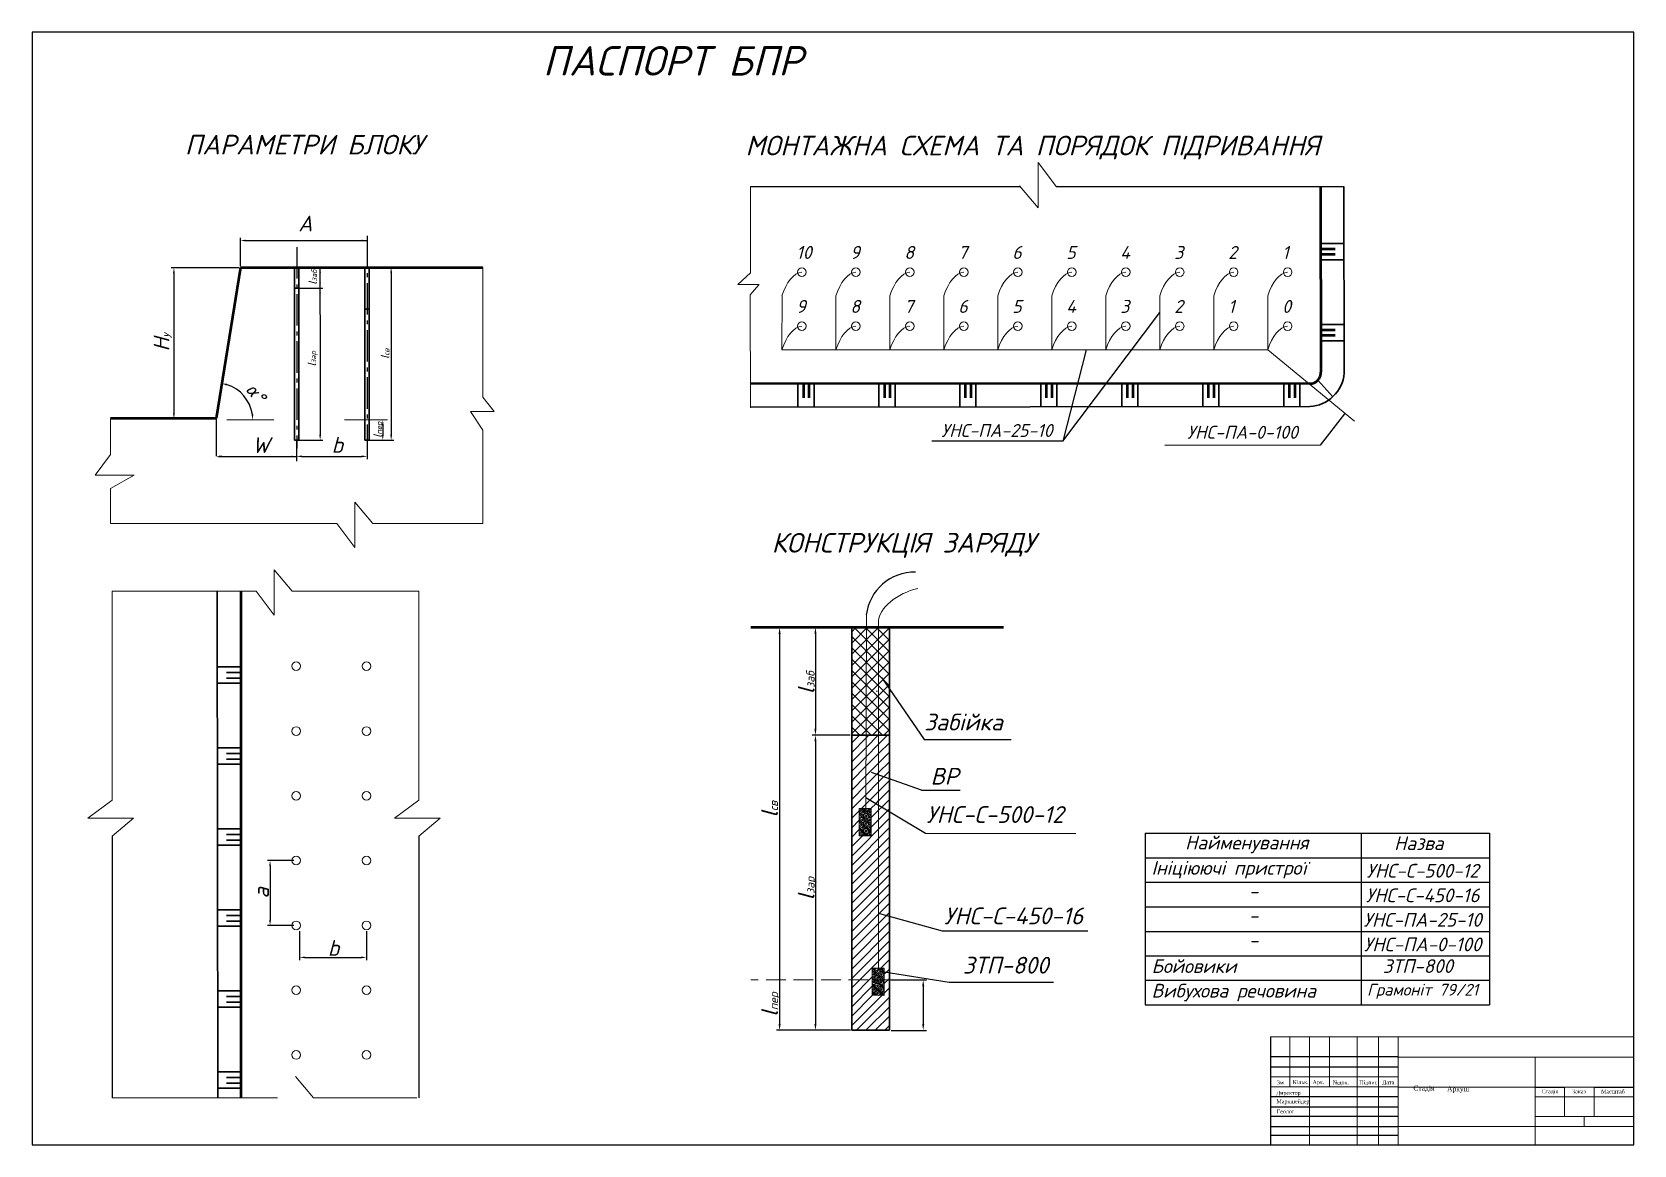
# Paper-space layout 'геол.р (2)' of a CAD drawing. Header units: millimetres. Extents: x 6 to 822, y 2 to 569.
import ezdxf

# ---------------------------------------------------------------- set-up
doc = ezdxf.new("R2010")
doc.units = ezdxf.units.MM
doc.header["$LTSCALE"] = 2
for name, pattern in [('ACAD_ISO03W100', [30, 12, -18]), ('gost5', [7, 5, -2, 0]), ('gost6', [12, 8, -1.5, 1, -1.5])]:
    doc.linetypes.add(name, pattern=pattern)
doc.layers.add('оф2', color=7, linetype='Continuous')
doc.layers.add('ПРОФІЛЬ_БОРТА', color=7, linetype='Continuous')
pattern_1 = [(45, (-1770.1993, -224.3566), (-2.4004225, 2.4004225), [])]
pattern_2 = [(135, (-1770.1993, -224.3566), (-1.920338, -1.920338), []), (135, (-1769.7192, -223.8765), (-1.920338, -1.920338), []), (45, (-1770.1993, -224.3566), (-1.920338, 1.920338), [-0.678942, 0.678942]), (45, (-1770.6794, -223.8765), (-1.920338, 1.920338), [-0.678942, 0.678942]), (45, (-1771.1595, -223.3964), (-1.920338, 1.920338), [0.678942, -0.678942]), (45, (-1771.6396, -222.9163), (-1.920338, 1.920338), [0.678942, -0.678942]), (135, (-1769.239, -223.3964), (-1.920338, -1.920338), [0.678942, -0.678942]), (135, (-1768.759, -222.9163), (-1.920338, -1.920338), [0.678942, -0.678942])]

# ---------------------------------------------------------------- blocks, each defined once
blk = doc.blocks.new('cgbty')
at = {"lineweight": 20}
for p, q in [((1862.39, 557.78), (1856.6, 552.32)), ((1856.58, 552.32), (1866.35, 552.31)), ((1866.33, 552.22), (1862.32, 547.51))]:
    blk.add_line(p, q, dxfattribs=at)

psp = doc.layouts.new('геол.р (2)')

# ---------------------------------------------------------------- hatches: boundary and pattern name
at = {"lineweight": 9}
h = psp.add_hatch(dxfattribs=at)
h.set_pattern_fill('AR-SAND', color=256, scale=1.28304, style=0)
h.set_pattern_definition([(37.5, (-791.245, -193.277), (-2.053, 62.7937), [0, -49.5356, 0, -55.4017, 0, -52.9575]), (7.5, (-791.245, -193.28), (57.6756, 91.9715), [0, -26.7232, 0, -44.6472, 0, -17.1093]), (327.5, (-831.33, -193.277), (101.4875, 0.1844), [0, -16.2946, 0, -58.6606, 0, -76.5847]), (317.5, (-831.33, -193.28), (97.9673, 28.603), [0, -8.1473, 0, -38.4553, 0, -43.9954])])
h.paths.add_polyline_path([(423.11, 232.58), (442.36, 232.58), (442.36, 265.94), (438.29, 265.94), (423.11, 265.94)])
at = {"lineweight": 20}
h = psp.add_hatch(dxfattribs=at)
h.set_pattern_fill('ANSI37', color=256, scale=1.28304, style=0)
h.set_pattern_definition([(45, (-1770.1993, -224.3566), (-2.880507, 2.880507), []), (135, (-1770.1993, -224.3566), (-2.880507, -2.880507), [])])
h.paths.add_polyline_path([(423.11, 210.97), (442.36, 210.97), (442.36, 265.94), (438.29, 265.94), (423.11, 265.94)])
at = {"lineweight": 25}
h = psp.add_hatch(dxfattribs=at)
h.set_pattern_fill('LINE', color=256, scale=1.0692, angle=45, style=0)
h.set_pattern_definition(pattern_1)
h.paths.add_polyline_path([(436.84, 175.42), (430.35, 179.32), (430.33, 173.57), (433.05, 173.57), (433.05, 159.76), (426.97, 159.76), (426.97, 173.57), (430.33, 173.57), (430.44, 210.97), (423.11, 210.97), (423.11, 86.32), (433.63, 86.32), (433.63, 92.31), (436.85, 92.31)])
h.paths.add_polyline_path([(436.84, 190.67), (442.36, 188.71), (442.36, 210.97), (436.84, 210.97)])
h.paths.add_polyline_path([(442.36, 188.71), (436.84, 190.67), (436.84, 175.42), (442.36, 172.1)])
h.paths.add_polyline_path([(433.63, 78.5), (433.63, 86.32), (423.11, 86.32), (423.11, 60.66), (442.06, 60.66), (442.36, 60.95), (442.36, 86.32), (439.71, 86.32), (439.71, 78.5)])
h.paths.add_polyline_path([(436.85, 92.31), (439.71, 92.31), (439.71, 90.4), (442.36, 89.98), (442.36, 172.1), (436.84, 175.42)])
h.paths.add_polyline_path([(442.36, 89.98), (439.71, 90.4), (439.71, 86.32), (442.36, 86.32)])
h = psp.add_hatch(dxfattribs=at)
h.set_pattern_fill('LINE', color=256, scale=1.0692, angle=45, style=0)
h.set_pattern_definition(pattern_1)
h.paths.add_polyline_path([(436.84, 210.97), (430.44, 210.97), (430.35, 179.32), (436.84, 175.42)])
h = psp.add_hatch(dxfattribs=at)
h.set_pattern_fill('BOX', color=256, scale=0.10692, angle=45, style=0)
h.set_pattern_definition(pattern_2)
h.paths.add_polyline_path([(433.05, 173.57), (426.97, 173.57), (426.97, 159.76), (433.05, 159.76)])
h = psp.add_hatch(dxfattribs=at)
h.set_pattern_fill('BOX', color=256, scale=0.10692, angle=45, style=0)
h.set_pattern_definition(pattern_2)
h.paths.add_polyline_path([(439.71, 86.32), (433.63, 86.32), (433.63, 78.5), (439.71, 78.5)])
h.paths.add_polyline_path([(439.71, 86.32), (439.71, 92.31), (433.63, 92.31), (433.63, 86.32)])

# ---------------------------------------------------------------- linework, layer by layer
at = {"lineweight": 20}
for p, q in [((518.06, 479.62), (518.06, 502.75)), ((518.07, 502.76), (527.38, 490.28)), ((371.59, 490.47), (371.6, 446.55)), ((508.62, 490.83), (518.06, 479.62)), ((235.22, 449.27), (235.22, 383.13)), ((371.48, 435.24), (371.64, 377.75)), ((387.62, 434.75), (387.56, 407.24)), ((415.07, 434.75), (415.06, 407.24)), ((442.57, 434.76), (442.56, 407.24)), ((470.07, 434.77), (470.06, 407.24)), ((497.57, 434.78), (497.56, 407.24)), ((525.07, 434.79), (525.06, 407.24)), ((552.57, 434.8), (552.56, 407.24)), ((580.07, 434.8), (580.06, 407.24)), ((607.57, 434.81), (607.56, 407.24)), ((635.1, 434.82), (635.09, 407.28)), ((387.58, 407.27), (635.1, 407.24)), ((635.06, 407.25), (679.24, 370.91)), ((241.01, 375.9), (228.95, 375.9)), ((228.95, 375.9), (235.22, 366.27)), ((235.22, 383.13), (241.01, 375.9)), ((45.51, 353.98), (45.51, 372.26)), ((235.22, 366.27), (235.22, 318.8)), ((37.8, 343.38), (45.51, 353.98)), ((57.57, 343.38), (37.8, 343.38)), ((45.51, 336.63), (57.57, 343.38)), ((45.51, 318.8), (45.51, 336.63)), ((179.11, 318.8), (169.95, 329.65)), ((169.95, 329.65), (169.95, 306.51)), ((160.78, 318.8), (45.51, 318.8)), ((169.95, 306.51), (160.78, 318.8)), ((235.22, 318.8), (179.11, 318.8)), ((138.12, 284.38), (128.96, 295.22)), ((128.96, 295.22), (128.96, 272.09)), ((46.37, 225.09), (46.37, 284.38)), ((119.8, 284.38), (46.37, 284.38)), ((128.96, 272.09), (119.8, 284.38)), ((173.15, 284.38), (138.12, 284.38)), ((202.6, 284.38), (173.15, 284.38)), ((202.6, 225.09), (202.6, 284.38)), ((46.36, 177.9), (46.37, 225.09)), ((202.59, 177.9), (202.6, 225.09)), ((34.08, 168.74), (46.37, 177.9)), ((190.3, 168.74), (202.59, 177.9)), ((57.21, 168.74), (34.08, 168.74)), ((46.37, 159.58), (57.21, 168.74)), ((213.44, 168.74), (190.3, 168.74)), ((202.59, 159.58), (213.44, 168.74)), ((149.04, 26.19), (139.87, 37.04)), ((130.71, 26.19), (46.34, 26.19)), ((174.14, 26.19), (149.04, 26.19)), ((201.53, 26.19), (174.14, 26.19))]:
    psp.add_line(p, q, dxfattribs=at)
at = {"lineweight": 25}
for p, q in [((371.59, 490.47), (508.92, 490.47)), ((527.23, 490.47), (673.83, 490.46)), ((111.72, 449.91), (111.72, 464.31)), ((114.47, 462.93), (176.18, 462.93)), ((110.85, 449.06), (76.49, 449.06)), ((142.12, 449.25), (153.74, 449.25)), ((152.31, 425.23), (152.31, 449.25)), ((176.98, 449.27), (189.91, 449.27)), ((77.87, 446.31), (77.87, 374.87)), ((188.53, 446.52), (188.53, 364.01)), ((141.18, 438.72), (153.73, 438.72)), ((152.36, 425.17), (152.36, 364.02)), ((530.68, 360.77), (580.01, 426.31)), ((542.48, 407.26), (530.67, 360.78)), ((98.48, 372.12), (76.49, 372.12)), ((184.27, 368.93), (184.27, 363.98)), ((674.17, 374.75), (661.8, 358.73)), ((141.09, 361.27), (153.73, 361.27)), ((176.94, 361.26), (189.91, 361.26)), ((530.67, 360.78), (463.9, 360.78)), ((100.51, 352.89), (140.41, 352.89)), ((661.8, 358.73), (582.58, 358.54)), ((422.3, 265.8), (384.8, 265.8)), ((386.4, 262.59), (386.4, 63.89)), ((422.4, 265.91), (403.04, 265.91)), ((404.64, 262.7), (404.64, 214.25)), ((438.52, 240.26), (460.08, 208.83)), ((422.4, 211.04), (403.04, 211.04)), ((422.31, 211.06), (403.05, 211.06)), ((404.65, 207.85), (404.65, 63.86)), ((460.08, 208.83), (504.36, 208.83)), ((458.76, 182.91), (433.13, 191.98)), ((458.76, 182.91), (478.44, 182.91)), ((430.35, 179.32), (460.75, 161.05)), ((46.37, 159.58), (46.34, 26.19)), ((202.59, 159.58), (202.56, 26.19)), ((460.75, 161.05), (537.36, 160.98)), ((139.02, 147.12), (125.46, 147.12)), ((126.84, 144.37), (126.84, 116.85)), ((437.34, 120.19), (469.13, 111.32)), ((138.97, 114.1), (125.46, 114.1)), ((141.88, 111.23), (141.88, 96.41)), ((175.98, 111.21), (175.98, 96.41)), ((469.13, 111.32), (543.45, 111.32)), ((144.63, 97.79), (173.23, 97.79)), ((438.69, 90.56), (472.81, 85.14)), ((443.11, 86.32), (461.15, 86.32)), ((459.55, 83.12), (459.55, 63.83)), ((472.81, 85.14), (525.87, 85.14)), ((422.43, 60.69), (384.8, 60.69)), ((422.25, 60.65), (403.05, 60.65)), ((443.15, 60.62), (461.15, 60.62))]:
    psp.add_line(p, q, dxfattribs=at)
at = {"lineweight": 50}
for p, q in [((661.99, 490.47), (662.05, 395.98)), ((662.05, 458.79), (669.35, 458.79)), ((111.73, 449.26), (99.35, 372.26)), ((111.73, 449.26), (235.22, 449.27)), ((662.05, 455.95), (669.35, 455.95)), ((662.05, 417.54), (669.35, 417.54)), ((662.05, 414.7), (669.35, 414.7)), ((371.61, 390.22), (656.45, 390.11)), ((398.5, 390.11), (398.5, 382.81)), ((401.33, 390.11), (401.33, 382.81)), ((439.75, 390.11), (439.75, 382.81)), ((442.58, 390.11), (442.58, 382.81)), ((481, 390.11), (481, 382.81)), ((483.83, 390.11), (483.83, 382.81)), ((522.25, 390.11), (522.25, 382.81)), ((525.08, 390.11), (525.08, 382.81)), ((563.5, 390.11), (563.5, 382.81)), ((566.33, 390.11), (566.33, 382.81)), ((604.75, 390.11), (604.75, 382.81)), ((607.58, 390.11), (607.58, 382.81)), ((646, 390.11), (646, 382.81)), ((648.83, 390.11), (648.83, 382.81)), ((99.36, 372.26), (45.51, 372.26)), ((111.9, 284.38), (111.9, 26.19)), ((371.71, 265.94), (438.29, 265.94)), ((438.29, 265.94), (500.49, 265.94))]:
    psp.add_line(p, q, dxfattribs=at)
at = {"lineweight": 30}
for p, q in [((674.04, 395.38), (673.83, 490.47)), ((662.05, 461.38), (674.04, 461.38)), ((662.05, 461.38), (674.05, 461.38)), ((139.23, 449.26), (139.23, 361.26)), ((141.42, 361.26), (141.43, 449.26)), ((175.12, 449.26), (175.12, 361.26)), ((177.32, 361.26), (177.32, 449.26)), ((662.05, 453.13), (674.04, 453.13)), ((662.05, 453.13), (674.05, 453.13)), ((141.43, 438.72), (139.23, 438.72)), ((175.12, 427.96), (177.32, 427.96)), ((662.05, 420.13), (674.04, 420.13)), ((662.05, 420.13), (674.05, 420.13)), ((662.05, 411.88), (674.04, 411.88)), ((662.05, 411.88), (674.05, 411.88)), ((660.63, 391.76), (668.21, 383.39)), ((395.68, 390.11), (395.68, 378.12)), ((395.68, 390.11), (395.68, 378.11)), ((403.93, 390.11), (403.93, 378.12)), ((403.93, 390.11), (403.93, 378.11)), ((436.93, 390.11), (436.93, 378.12)), ((436.93, 390.11), (436.93, 378.11)), ((445.18, 390.11), (445.18, 378.12)), ((445.18, 390.11), (445.18, 378.11)), ((478.18, 390.11), (478.18, 378.12)), ((478.18, 390.11), (478.18, 378.11)), ((486.43, 390.11), (486.43, 378.12)), ((486.43, 390.11), (486.43, 378.11)), ((519.43, 390.11), (519.43, 378.12)), ((519.43, 390.11), (519.43, 378.11)), ((527.68, 390.11), (527.68, 378.12)), ((527.68, 390.11), (527.68, 378.11)), ((560.68, 390.11), (560.68, 378.12)), ((560.68, 390.11), (560.68, 378.11)), ((568.93, 390.11), (568.93, 378.12)), ((568.93, 390.11), (568.93, 378.11)), ((601.93, 390.11), (601.93, 378.12)), ((601.93, 390.11), (601.93, 378.11)), ((610.18, 390.11), (610.18, 378.12)), ((610.18, 390.11), (610.18, 378.11)), ((643.18, 390.11), (643.18, 378.12)), ((643.18, 390.11), (643.18, 378.12)), ((643.18, 390.11), (643.18, 378.11)), ((651.43, 390.11), (651.43, 378.12)), ((371.64, 378.06), (656.45, 378.37)), ((139.23, 361.26), (141.43, 361.26)), ((175.12, 361.26), (177.32, 361.26)), ((99.96, 284.38), (100.17, 26.19)), ((423.11, 265.94), (423.11, 60.66)), ((442.36, 60.66), (442.36, 265.94)), ((111.9, 245.72), (99.9, 245.72)), ((111.9, 245.72), (99.91, 245.72)), ((111.9, 237.47), (99.9, 237.47)), ((111.9, 237.47), (99.91, 237.47)), ((111.9, 242.9), (104.6, 242.9)), ((111.9, 240.06), (104.6, 240.06)), ((111.9, 204.47), (99.9, 204.47)), ((111.9, 204.47), (99.91, 204.47)), ((423.11, 210.97), (442.36, 210.97)), ((111.9, 196.22), (99.9, 196.22)), ((111.9, 196.22), (99.91, 196.22)), ((111.9, 201.65), (104.6, 201.65)), ((111.9, 198.81), (104.6, 198.81)), ((111.9, 163.22), (99.9, 163.22)), ((111.9, 163.22), (99.91, 163.22)), ((111.9, 160.4), (104.6, 160.4)), ((111.9, 157.56), (104.6, 157.56)), ((111.9, 154.97), (99.9, 154.97)), ((111.9, 154.97), (99.91, 154.97)), ((111.9, 121.97), (99.9, 121.97)), ((111.9, 121.97), (99.91, 121.97)), ((111.9, 119.15), (104.6, 119.15)), ((111.9, 116.31), (104.6, 116.31)), ((111.9, 113.72), (99.9, 113.72)), ((111.9, 113.72), (99.91, 113.72)), ((111.9, 80.72), (99.9, 80.72)), ((111.9, 80.72), (99.91, 80.72)), ((111.9, 77.9), (104.6, 77.9)), ((111.9, 75.06), (104.6, 75.06)), ((111.9, 72.47), (99.9, 72.47)), ((111.9, 72.47), (99.91, 72.47)), ((423.11, 60.66), (442.36, 60.66)), ((111.9, 39.47), (99.9, 39.47)), ((111.9, 39.47), (99.91, 39.47)), ((111.9, 39.47), (99.91, 39.47)), ((111.9, 36.65), (104.6, 36.65)), ((111.9, 33.81), (104.6, 33.81)), ((111.9, 31.22), (99.91, 31.22))]:
    psp.add_line(p, q, dxfattribs=at)
at = {"linetype": 'gost6', "lineweight": 25}
for p, q in [((176.31, 465.29), (176.25, 351.43)), ((140.54, 459.61), (140.38, 350.56))]:
    psp.add_line(p, q, dxfattribs=at)
at = {"linetype": 'ByBlock', "lineweight": 25}
for p, q in [((99.38, 372.13), (99.38, 353.08)), ((140.38, 361.66), (140.38, 351.63)), ((140.38, 361.27), (140.38, 351.63)), ((176.25, 361.32), (176.25, 351.63)), ((143.13, 353.01), (173.5, 353.01))]:
    psp.add_line(p, q, dxfattribs=at)
at = {"linetype": 'ACAD_ISO03W100', "lineweight": 20}
psp.add_line((104.74, 371.56), (186.59, 371.68), dxfattribs=at)
at = {"lineweight": 9}
for p, q in [((430.33, 173.54), (430.61, 272.44)), ((436.85, 92.35), (436.83, 269.33)), ((430.33, 173.54), (430.33, 173.54)), ((442.06, 60.66), (442.36, 60.95))]:
    psp.add_line(p, q, dxfattribs=at)
at = {"color": 0}
for p, q in [((572.61, 161.12), (747.95, 161.12)), ((572.61, 161.12), (572.61, 73.64)), ((682.56, 161.12), (682.56, 73.64)), ((747.95, 161.12), (747.95, 73.64)), ((572.61, 148.59), (747.95, 148.59)), ((572.61, 136.06), (747.95, 136.06)), ((572.61, 123.59), (747.95, 123.59)), ((572.61, 111.06), (747.95, 111.06)), ((572.61, 98.59), (747.95, 98.59)), ((572.61, 86.12), (747.95, 86.12)), ((572.61, 73.64), (747.95, 73.64))]:
    psp.add_line(p, q, dxfattribs=at)
at = {"linetype": 'gost5', "lineweight": 20}
psp.add_line((459.55, 86.32), (371.71, 86.32), dxfattribs=at)
at = {"lineweight": 18}
for p, q in [((821.45, 57.36), (636.42, 57.36)), ((646.34, 57.25), (646.34, 31.84)), ((656.34, 2.26), (656.34, 57.28)), ((666.56, 31.84), (666.56, 57.25)), ((680.68, 57.28), (680.68, 2.25)), ((691.42, 2.25), (691.42, 57.24)), ((701.43, 57.24), (701.43, 2.25)), ((701.14, 47.05), (821.27, 47.05)), ((771.19, 2.26), (771.19, 47.09)), ((701.37, 36.88), (636.33, 36.88)), ((636.33, 31.79), (701.37, 31.79)), ((701.57, 31.77), (821.05, 31.77)), ((821.28, 26.72), (771.19, 26.72)), ((786.16, 31.75), (786.16, 16.79)), ((801.27, 16.79), (801.27, 31.75)), ((701.78, 11.59), (821.4, 11.59))]:
    psp.add_line(p, q, dxfattribs=at)
for p, q in [((636.42, 57.36), (636.42, 2.65)), ((701.37, 47.08), (636.33, 47.08)), ((636.33, 41.98), (701.37, 41.98)), ((701.37, 26.69), (636.33, 26.69)), ((771.19, 31.75), (786.16, 31.75)), ((801.27, 31.75), (821.28, 31.75)), ((636.33, 21.71), (701.37, 21.71)), ((701.37, 16.73), (636.33, 16.73)), ((636.33, 11.63), (701.37, 11.63)), ((636.33, 7.23), (701.37, 7.23))]:
    psp.add_line(p, q)
at = {"lineweight": 9}
for points in [[(426.97, 173.57), (433.05, 173.57), (433.05, 159.76), (426.97, 159.76)], [(433.63, 92.31), (439.71, 92.31), (439.71, 78.5), (433.63, 78.5)]]:
    psp.add_lwpolyline(points, close=True, dxfattribs=at)
at = {"lineweight": 20}
for centre in [(397.69, 446.86), (425.19, 446.86), (452.69, 446.86), (480.19, 446.86), (507.69, 446.86), (535.19, 446.86), (562.69, 446.86), (590.19, 446.86), (617.69, 446.86), (645.19, 446.86), (397.69, 419.36), (425.19, 419.36), (452.69, 419.36), (480.19, 419.36), (507.69, 419.36), (535.19, 419.36), (562.69, 419.36), (590.19, 419.36), (617.69, 419.36), (645.19, 419.36), (140.09, 246.1), (175.98, 246.1), (140.09, 213.1), (175.98, 213.1), (140.09, 180.1), (175.98, 180.1), (140.09, 147.1), (175.98, 147.1), (140.09, 114.1), (175.98, 114.1), (140.09, 81.1), (175.98, 81.1), (140.09, 48.1), (175.98, 48.1)]:
    psp.add_circle(centre, 2.2, dxfattribs=at)
at = {"lineweight": 50}
psp.add_arc((656.76, 395.42), 5.32, 266.661, 6.0344, dxfattribs=at)
at = {"lineweight": 30}
psp.add_arc((655.47, 396.99), 18.64, 273.00237, 355.05456, dxfattribs=at)
at = {"lineweight": 25}
for centre, radius, start, end in [((99.25, 371.57), 18.8, 8.49931, 72.48607), ((455.09, 269.32), 24.72, 88.70347, 173.26296)]:
    psp.add_arc(centre, radius, start, end, dxfattribs=at)
at = {"lineweight": 20, "extrusion": (0, 0, -1)}
for centre in [(397.66, 423.13), (425.16, 423.13), (452.66, 423.13), (480.16, 423.13), (507.66, 423.13), (535.16, 423.13), (562.66, 423.13), (590.16, 423.13), (617.66, 423.13), (645.16, 423.13), (397.66, 395.63), (425.16, 395.63), (452.66, 395.63), (480.16, 395.63), (507.66, 395.63), (535.16, 395.63), (562.66, 395.63), (590.16, 395.63), (617.66, 395.63), (645.16, 395.63)]:
    psp.add_ellipse(centre, major_axis=(0.92, 23.76), ratio=0.502035, start_param=-1.079706, end_param=-0.074475, dxfattribs=at)
at = {"lineweight": 9}
psp.add_ellipse((454.3, 274.98), major_axis=(17.02, 7.77), ratio=0.504785, start_param=1.204868, end_param=2.915719, dxfattribs=at)
at = {"lineweight": 25}
for points in [[(114.47, 463.39), (114.47, 462.47), (111.72, 462.93)], [(173.56, 463.39), (173.56, 462.47), (176.31, 462.93)], [(77.41, 446.31), (78.33, 446.31), (77.87, 449.06)], [(151.85, 446.5), (152.77, 446.5), (152.31, 449.25)], [(188.07, 446.52), (188.99, 446.52), (188.53, 449.27)], [(151.85, 441.47), (152.77, 441.47), (152.31, 438.72)], [(151.85, 435.98), (152.77, 435.98), (152.31, 438.73)], [(104.8, 389.06), (105.01, 389.95), (102.23, 390.14)], [(77.41, 374.87), (78.33, 374.87), (77.87, 372.12)], [(118.3, 374.39), (117.39, 374.32), (118.05, 371.61)], [(183.81, 368.93), (184.73, 368.93), (184.27, 371.68)], [(151.9, 364.02), (152.82, 364.02), (152.36, 361.27)], [(183.81, 363.98), (184.73, 363.98), (184.27, 361.23)], [(188.07, 364.01), (188.99, 364.01), (188.53, 361.26)], [(385.86, 262.59), (386.93, 262.59), (386.4, 265.8)], [(404.11, 262.7), (405.18, 262.7), (404.64, 265.91)], [(404.11, 214.25), (405.18, 214.25), (404.64, 211.04)], [(404.11, 207.85), (405.18, 207.85), (404.65, 211.06)], [(126.38, 144.37), (127.3, 144.37), (126.84, 147.12)], [(126.38, 116.85), (127.3, 116.85), (126.84, 114.1)], [(144.63, 98.24), (144.63, 97.33), (141.88, 97.79)], [(173.23, 98.24), (173.23, 97.33), (175.98, 97.79)], [(459.02, 83.12), (460.08, 83.12), (459.55, 86.32)], [(385.86, 63.89), (386.93, 63.89), (386.4, 60.69)], [(404.11, 63.86), (405.18, 63.86), (404.65, 60.65)], [(459.02, 63.83), (460.08, 63.83), (459.55, 60.62)]]:
    psp.add_solid(points, dxfattribs=at)
at = {"linetype": 'ByBlock', "lineweight": 25}
for points in [[(102.11, 353.49), (102.11, 352.57), (99.36, 353.03)], [(137.63, 353.36), (137.63, 352.44), (140.38, 352.9)], [(143.13, 353.47), (143.13, 352.55), (140.38, 353.01)], [(173.5, 353.47), (173.5, 352.55), (176.25, 353.01)]]:
    psp.add_solid(points, dxfattribs=at)
at = {"layer": 'оф2', "linetype": 'Continuous', "lineweight": 18, "flags": 128}
for points in [[(771.13, 16.77), (821.28, 16.7)], [(796.28, 16.73), (796.29, 11.63)]]:
    psp.add_lwpolyline(points, dxfattribs=at)
at = {"layer": 'ПРОФІЛЬ_БОРТА'}
psp.add_lwpolyline([(5.59, 569.15), (5.59, 2.27), (821.59, 2.27), (821.59, 569.15)], close=True, dxfattribs=at)

# ---------------------------------------------------------------- block references
at = {"lineweight": 25, "xscale": 1.1, "yscale": 1.1, "zscale": 1.1}
psp.add_blockref('cgbty', (-1677.08, -167.01), dxfattribs=at)

# ---------------------------------------------------------------- texts
at = {"color": 0, "lineweight": 20, "insert": (265.8, 561.98), "char_height": 15, "width": 143.7751, "attachment_point": 1}
psp.add_mtext('{\\fISOCPEUR|b0|i1|c204|p34;ПАСПОРТ\\fISOCPEUR|b0|i1|c0|p34; \\fISOCPEUR|b0|i1|c204|p34;БПР}', dxfattribs=at)
at = {"color": 0, "lineweight": 25, "char_height": 10, "attachment_point": 1}
for s, insert, width in [('{\\fISOCPEUR|b0|i1|c204|p34;ПАРАМЕТРИ БЛОКУ}', (83.45, 516.79), 196.656), ('{\\fISOCPEUR|b0|i1|c204|p34;МОНТАЖНА СХЕМА\\fISOCPEUR|b0|i1|c0|p34; \\fISOCPEUR|b0|i1|c204|p34;ТА\\fISOCPEUR|b0|i1|c0|p34; \\fISOCPEUR|b0|i1|c204|p34;ПОРЯДОК ПІДРИВАННЯ}', (369.01, 516.32), 315.1124), ('{\\fISOCPEUR|b0|i1|c204|p34;КОНСТРУКЦІЯ ЗАРЯДУ}', (382.33, 313.99), 196.656)]:
    psp.add_mtext(s, dxfattribs=dict(at, insert=insert, width=width))
at = {"lineweight": 25, "attachment_point": 1}
for s, insert, char_height, width in [('{\\fISOCPEUR|b0|i1|c0|p34;A}', (141.21, 475.59), 8, 9.9456), ('{\\fISOCPEUR|b0|i1|c0|p34;10}', (394.91, 460.18), 6.6, 10.8345), ('{\\fISOCPEUR|b0|i1|c0|p34;9}', (422.41, 460.18), 6.6, 10.8345), ('{\\fISOCPEUR|b0|i1|c0|p34;8}', (449.91, 460.18), 6.6, 10.8345), ('{\\fISOCPEUR|b0|i1|c0|p34;7}', (477.41, 460.18), 6.6, 10.8345), ('{\\fISOCPEUR|b0|i1|c0|p34;6}', (504.91, 460.18), 6.6, 10.8345), ('{\\fISOCPEUR|b0|i1|c0|p34;5}', (532.41, 460.18), 6.6, 10.8345), ('{\\fISOCPEUR|b0|i1|c0|p34;4}', (559.91, 460.18), 6.6, 10.8345), ('{\\fISOCPEUR|b0|i1|c0|p34;3}', (587.41, 460.18), 6.6, 10.8345), ('{\\fISOCPEUR|b0|i1|c0|p34;2}', (614.91, 460.18), 6.6, 10.8345), ('{\\fISOCPEUR|b0|i1|c0|p34;1}', (642.41, 460.18), 6.6, 10.8345), ('{\\fISOCPEUR|b0|i1|c0|p34;9}', (394.91, 432.68), 6.6, 10.8345), ('{\\fISOCPEUR|b0|i1|c0|p34;8}', (422.41, 432.68), 6.6, 10.8345), ('{\\fISOCPEUR|b0|i1|c0|p34;7}', (449.91, 432.68), 6.6, 10.8345), ('{\\fISOCPEUR|b0|i1|c0|p34;6}', (477.41, 432.68), 6.6, 10.8345), ('{\\fISOCPEUR|b0|i1|c0|p34;5}', (504.91, 432.68), 6.6, 10.8345), ('{\\fISOCPEUR|b0|i1|c0|p34;4}', (532.41, 432.68), 6.6, 10.8345), ('{\\fISOCPEUR|b0|i1|c0|p34;3}', (559.91, 432.68), 6.6, 10.8345), ('{\\fISOCPEUR|b0|i1|c0|p34;2}', (587.41, 432.68), 6.6, 10.8345), ('{\\fISOCPEUR|b0|i1|c0|p34;1}', (614.91, 432.68), 6.6, 10.8345), ('{\\fISOCPEUR|b0|i1|c0|p34;0}', (642.41, 432.68), 6.6, 10.8345), ('{\\fTimes New Roman|b1|i0|c204|p18;\\P\\fISOCPEUR|b1|i1|c204|p34;\\H2.4x;УНС-ПА-\\fISOCPEUR|b1|i1|c0|p34;25-1\\fISOCPEUR|b0|i1|c204|p34;0}', (468.77, 374.08), 2.75, 59.4034), ('{\\fTimes New Roman|b1|i0|c204|p18;\\P\\fISOCPEUR|b1|i1|c204|p34;\\H2.4x;УНС-ПА-0\\fISOCPEUR|b1|i1|c0|p34;-1\\fISOCPEUR|b1|i1|c204|p34;0\\fISOCPEUR|b0|i1|c204|p34;0}', (593.99, 373.17), 2.75, 66.625), ('{\\fISOCPEUR|b0|i1|c0|p34;W}', (117.72, 362.73), 8, 3.2871), ('{\\fTimes New Roman|b0|i0|c204|p18;\\P\\fISOCPEUR|b0|i1|c204|p34;\\H3.2x;Заб\\fISOCPEUR|b0|i1|c0|p34;i\\fISOCPEUR|b0|i1|c204|p34;йка}', (460.08, 226.4), 2.673, 47.6343), ('{\\fISOCPEUR|b0|i1|c204|p34;ВР}', (463.31, 194.33), 8.5536, 30.3467), ('{\\fTimes New Roman|b1|i0|c204|p18;\\P\\fISOCPEUR|b1|i1|c204|p34;\\H3.2x;УНС-С-50\\fISOCPEUR|b0|i1|c204|p34;0\\fISOCPEUR|b0|i1|c0|p34;-12}', (461.23, 179.3), 2.673, 78.1094), ('{\\fISOCPEUR|b1|i1|c204|p34;УНС-С-450\\fISOCPEUR|b1|i1|c0|p34;-16}', (470.27, 123.2), 8.5536, 76.2629), ('{\\fTimes New Roman|b0|i0|c0|p18;\\P\\fISOCPEUR|b0|i1|c204|p34;\\H1.333x;ЗТП-800}', (479.74, 108.78), 6.4152, 64.7551)]:
    psp.add_mtext(s, dxfattribs=dict(at, insert=insert, char_height=char_height, width=width))
at = {"lineweight": 25, "attachment_point": 5}
for s, insert, char_height, rotation in [('{\\fISOCPEUR|b0|i1|c204|p34;\\C0;l\\H0.625x;заб}', (148.49, 444.22), 4.4, 90), ('{\\fISOCPEUR|b0|i1|c204|p34;\\C0;Н\\H0.5x;у}', (72.1, 411.09), 8, 90), ('{\\fISOCPEUR|b0|i1|c204|p34;\\C0;l\\H0.625x;св}', (185.41, 405.26), 4.4, 90), ('{\\fISOCPEUR|b0|i1|c204|p34;\\C0;l\\H0.625x;зар}', (148.49, 402.66), 4.4, 90), ('{\\fISOCPEUR|b0|i1|c161|p34;α\\fISOCPEUR|b0|i1|c204|p34;°}', (119.56, 385.45), 6.6, 310.49269), ('{\\fISOCPEUR|b0|i1|c204|p34;\\C0;l\\H0.625x;пер}', (181.98, 366.46), 4.4, 90), ('{\\fISOCPEUR|b0|i1|c204|p34;\\H1.818x;\\C0;l\\H0.5001x;заб}', (399.94, 237.69), 4.7045, 90), ('{\\fISOCPEUR|b0|i1|c204|p34;\\C0;l\\H0.5001x;св}', (381.27, 173.23), 8.5527, 90), ('{\\fISOCPEUR|b0|i1|c204|p34;\\C0;l\\H0.5x;зар}', (400.5, 132.8), 8.5536, 90), ('{\\fISOCPEUR|b0|i1|c0|p34;a}', (122.33, 130.64), 8, 90), ('{\\fISOCPEUR|b0|i1|c204|p34;\\C0;l\\H0.5x;пер}', (381.92, 73.74), 8.5536, 90)]:
    psp.add_mtext(s, dxfattribs=dict(at, insert=insert, char_height=char_height, rotation=rotation))
at = {"linetype": 'ByBlock', "lineweight": 25, "insert": (161.14, 358.84), "char_height": 8, "attachment_point": 5}
psp.add_mtext('{\\fISOCPEUR|b0|i1|c0|p34;b}', dxfattribs=at)
at = {"color": 0}
for s, insert, char_height, width, attachment_point in [('{\\fISOCPEUR|b0|i1|c204|p34;Найменування}', (592.95, 159.77), 7, 17.0723, 1), ('{\\fISOCPEUR|b0|i1|c204|p34;Назва}', (699.42, 159.45), 7, 20.6947, 1), ('{\\fISOCPEUR|b0|i1|c204|p34;Ініціюючі пристрої }', (575.88, 146.91), 7, 104.9077, 1), ('{\\fISOCPEUR|b0|i1|c204|p34;УНС-С-500-12}', (713.95, 145.43), 7, 62.7812, 2), ('{\\fISOCPEUR|b0|i1|c0|p34;-\\fISOCPEUR|b0|i1|c204|p34; }', (627.84, 135.05), 7, 104.9077, 2), ('{\\fISOCPEUR|b0|i1|c204|p34;УНС-С-450-16}', (713.95, 132.9), 7, 62.7812, 2), ('{\\fISOCPEUR|b0|i1|c0|p34;-\\fISOCPEUR|b0|i1|c204|p34; }', (627.84, 122.58), 7, 104.9077, 2), ('{\\fISOCPEUR|b0|i1|c204|p34;УНС-ПА-25-10}', (713.95, 120.43), 7, 62.7812, 2), ('{\\fISOCPEUR|b0|i1|c0|p34;-\\fISOCPEUR|b0|i1|c204|p34; }', (627.84, 110.05), 7, 104.9077, 2), ('{\\fISOCPEUR|b0|i1|c204|p34;УНС-ПА-\\fISOCPEUR|b0|i1|c0|p34;0\\fISOCPEUR|b0|i1|c204|p34;-10\\fISOCPEUR|b0|i1|c0|p34;0}', (713.95, 107.9), 7, 65.0298, 2), ('{\\fISOCPEUR|b0|i1|c204|p34;Бойовики}', (575.88, 96.86), 7, 104.9077, 1), ('{\\fISOCPEUR|b0|i1|c204|p34;ЗТП-800}', (693.64, 96.86), 7, 51.6984, 1), ('{\\fISOCPEUR|b0|i1|c204|p34;Вибухова речовина}', (575.88, 84.33), 7, 104.9077, 1), ('{\\fISOCPEUR|b0|i1|c204|p34;Грамоніт 79/21}', (713.95, 84.33), 6, 62.7812, 2)]:
    psp.add_mtext(s, dxfattribs=dict(at, insert=insert, char_height=char_height, width=width, attachment_point=attachment_point))
at = {"lineweight": 25, "insert": (159.22, 102.61), "char_height": 8, "attachment_point": 5}
psp.add_mtext('{\\fISOCPEUR|b0|i1|c0|p34;b}', dxfattribs=at)
at = {"lineweight": 20, "attachment_point": 1}
for s, insert, char_height, width in [('{\\fTimes New Roman|b0|i0|c204|p18;3м}', (639.71, 35.11), 2, 13.0726), ('{\\fTimes New Roman|b0|i0|c204|p18;\\C7;Кільк.}', (647.77, 35.26), 2, 13.0726), ('{\\fTimes New Roman|b0|i0|c204|p18;\\C7;Арк.}', (657.85, 35.24), 2, 13.0726), ('{\\fTimes New Roman|b0|i0|c204|p18;\\C7;№док.}', (668.17, 35.13), 2, 13.0726), ('{\\fTimes New Roman|b0|i0|c204|p18;\\C7;Підпис}', (681.62, 35.11), 2, 13.0726), ('{\\fTimes New Roman|b0|i0|c204|p18;\\C7;Дата}', (693.37, 35.21), 2, 13.0726), ('{\\fTimes New Roman|b0|i0|c204|p18;\\C7;Директор}', (639.33, 29.8), 2, 13.0726), ('{\\fTimes New Roman|b0|i0|c204|p18;\\C7;Маркшейдер}', (639.49, 25.45), 2, 13.0726), ('{\\fTimes New Roman|b0|i0|c204|p18;Стадія}', (709.25, 32.44), 2.5, 16.0455), ('{\\fTimes New Roman|b0|i0|c204|p18;Аркуш}', (726.41, 32.09), 2.5, 14.281), ('{\\fTimes New Roman|b0|i0|c204|p18;\\C7;Стадія}', (774.52, 30.5), 2, 13.0726), ('{\\fTimes New Roman|b0|i0|c204|p18;\\C7;Заказ}', (790.14, 30.49), 2, 13.0726), ('{\\fTimes New Roman|b0|i0|c204|p18;\\C7;Масштаб}', (804.88, 30.46), 2, 13.0726), ('{\\fTimes New Roman|b0|i0|c204|p18;\\C7;Геолог}', (639.63, 20.32), 2, 13.0726)]:
    psp.add_mtext(s, dxfattribs=dict(at, insert=insert, char_height=char_height, width=width))

doc.saveas('drawing.dxf')
